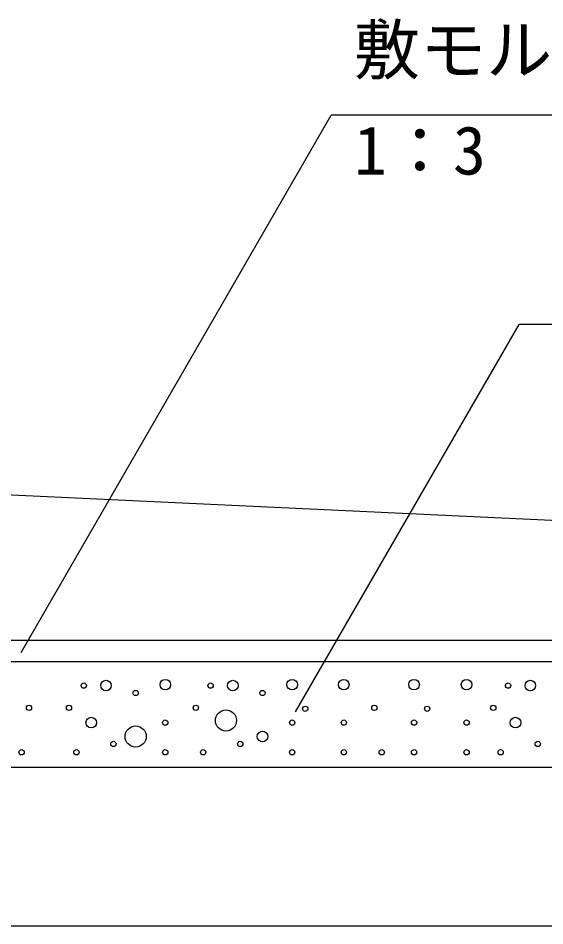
# Model space of a CAD drawing. Units: millimetres, scale not verified. Extents: x -67200 to 67200, y -23760 to 23760.
# Drawn here: x -60247 to -59051, y 11158 to 13218 of the extents above; entities that cross this region are included whole.
import ezdxf
from ezdxf.enums import TextEntityAlignment as Align

# ---------------------------------------------------------------- set-up
doc = ezdxf.new("R2010")
doc.units = ezdxf.units.MM
doc.header["$LTSCALE"] = 80
for name, color, linetype, lineweight in [('0-1_DIM', 7, 'Continuous', 25), ('0-3_HATCH', 6, 'Continuous', 25), ('0-6_OUTLINE', 1, 'Continuous', 25)]:
    doc.layers.add(name, color=color, linetype=linetype, lineweight=lineweight)
doc.styles.add('ＭＳ ゴシック', font='')
doc.styles.get('ＭＳ ゴシック').set_extended_font_data('MS Gothic')

msp = doc.modelspace()

# ---------------------------------------------------------------- linework, layer by layer
at = {"layer": '0-1_DIM'}
for p, q in [((-60239.92, 11778.46), (-59535.59, 12998.4)), ((-58483.77, 12998.4), (-59535.59, 12998.4)), ((-59616.39, 11643.69), (-59108.82, 12522.82)), ((-57469.14, 12522.82), (-59108.82, 12522.82))]:
    msp.add_line(p, q, dxfattribs=at)
at = {"layer": '0-3_HATCH'}
for centre, radius in [((-60097.45, 11703.57), 6), ((-60046.97, 11703.57), 12), ((-59912.39, 11705.67), 12), ((-59809.45, 11703.57), 6), ((-59758.97, 11703.57), 12), ((-59624.39, 11705.67), 12), ((-59507.13, 11705.67), 12), ((-59347.6, 11705.67), 12), ((-59228.33, 11705.67), 12), ((-59134.13, 11703.57), 6), ((-59083.66, 11703.57), 12), ((-59979.69, 11686.77), 6), ((-59691.69, 11686.77), 6), ((-60221.85, 11653.15), 6), ((-60131.09, 11653.15), 6), ((-59843.09, 11653.15), 6), ((-59437.83, 11653.15), 6), ((-59167.77, 11653.15), 6), ((-59774.66, 11624.34), 24), ((-59594.59, 11650.96), 6), ((-59317.8, 11650.96), 6), ((-60080.62, 11619.53), 12), ((-59912.39, 11619.53), 6), ((-59624.39, 11619.53), 6), ((-59507.13, 11619.53), 6), ((-59347.6, 11619.53), 6), ((-59228.33, 11619.53), 6), ((-59117.3, 11619.53), 12), ((-59979.69, 11588.02), 24), ((-59691.69, 11588.02), 12), ((-60030.15, 11571.21), 6), ((-59742.15, 11571.21), 6), ((-59066.84, 11571.21), 6), ((-60238.68, 11552.3), 6), ((-60114.27, 11552.3), 6), ((-59912.39, 11552.3), 6), ((-59826.27, 11552.3), 6), ((-59624.39, 11552.3), 6), ((-59507.13, 11552.3), 6), ((-59421.01, 11552.3), 6), ((-59347.6, 11552.3), 6), ((-59228.33, 11552.3), 6), ((-59150.95, 11552.3), 6)]:
    msp.add_circle(centre, radius, dxfattribs=at)
at = {"layer": '0-6_OUTLINE'}
for p, q in [((-58388.47, 12047.49), (-60908.47, 12166.35)), ((-61628.47, 11806.35), (-58388.47, 11806.35)), ((-61868.47, 11518.35), (-58148.47, 11518.35)), ((-61868.47, 11158.35), (-58148.47, 11158.35))]:
    msp.add_line(p, q, dxfattribs=at)
msp.add_lwpolyline([(-61868.47, 11758.35), (-58148.47, 11758.35), (-58148.47, 11158.35)], dxfattribs=at)

# ---------------------------------------------------------------- texts
at = {"layer": '0-1_DIM', "style": 'ＭＳ ゴシック'}
for s, p in [('敷モルタル', (-59484.17, 13058.4)), ('1：3', (-59484.17, 12830.26))]:
    msp.add_text(s, height=110, dxfattribs=at).set_placement(p, align=Align.BOTTOM_LEFT)

doc.saveas('drawing.dxf')
